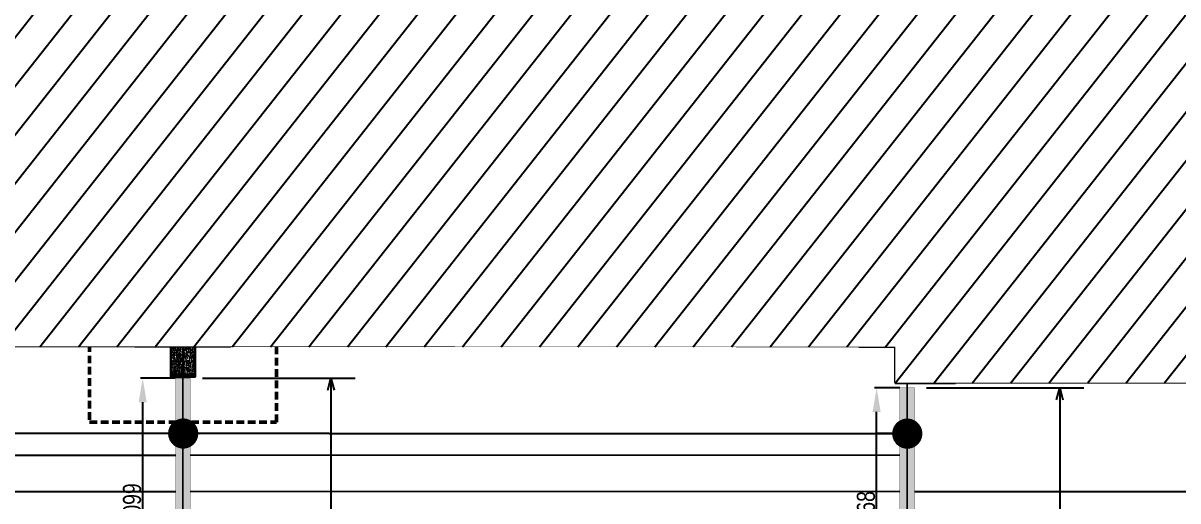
# Model space of a CAD drawing. Header units: centimetres. Extents: x -6122352 to 4157695, y -1694241 to 1947892.
# Drawn here: x 85581 to 95150, y -171514 to -167557 of the extents above; entities that cross this region are included whole.
import ezdxf
from ezdxf.xclip import XClip

# ---------------------------------------------------------------- set-up
doc = ezdxf.new("R2010")
doc.units = ezdxf.units.CM
doc.header["$MEASUREMENT"] = 0
doc.header["$XCLIPFRAME"] = 2
doc.header["$PDMODE"] = 66
doc.header["$PDSIZE"] = 100
doc.linetypes.add('DASHED2', pattern=[0.375, 0.25, -0.125])
doc.layers.add('23585-XR-AR-DAMAC PLOT LIMITS$0$1-End units', color=7, linetype='Continuous', lineweight=5, true_color=0xf8991e)
for name, color, linetype, lineweight in [('23585-XR-AR-DAMAC PLOT LIMITS$0$1-Mid units', 41, 'Continuous', 5), ('@ Foundations', 4, 'DASHED2', 50), ('A-ANNO-TEXT', 3, 'Continuous', 25), ('XR-AR-END-SETTING OUT PLAN$0$23585-XR-AR-END-GROUND FLOOR$0$A-GLAZ-SILL', 8, 'Continuous', 5), ('XR-AR-END-SETTING OUT PLAN$0$23585-XR-AR-END-GROUND FLOOR$0$A-GLAZ-WNDO', 232, 'Continuous', 9), ('XR-AR-END-SETTING OUT PLAN$0$23585-XR-AR-END-GROUND FLOOR$0$A-WALL', 7, 'Continuous', 30), ('XR-AR-END-SETTING OUT PLAN$0$23585-XR-AR-END-GROUND FLOOR$0$S-COLS', 51, 'Continuous', 40), ('XR-AR-END-SETTING OUT PLAN$0$23585-XR-AR-END-GROUND FLOOR$0$S-COLS-PATT', 8, 'Continuous', 5), ('XR-AR-MID-SETTING OUT FOR MASTER$0$23585-XR-AR-MID-GROUND FLOOR$0$$A-GLAZ-WNDO', 232, 'Continuous', 9), ('XR-AR-MID-SETTING OUT FOR MASTER$0$23585-XR-AR-MID-GROUND FLOOR$0$A-GLAZ-SILL', 8, 'Continuous', 5), ('XR-AR-MID-SETTING OUT FOR MASTER$0$23585-XR-AR-MID-GROUND FLOOR$0$A-GLAZ-WNDO', 232, 'Continuous', 9), ('XR-AR-MID-SETTING OUT FOR MASTER$0$23585-XR-AR-MID-GROUND FLOOR$0$A-WALL', 7, 'Continuous', 30), ('XR-AR-MID-SETTING OUT FOR MASTER$0$23585-XR-AR-MID-GROUND FLOOR$0$S-COLS', 51, 'Continuous', 40)]:
    doc.layers.add(name, color=color, linetype=linetype, lineweight=lineweight)
for name, color, linetype in [('@MI-REF LAYER', 7, 'Continuous'), ('@MI-TYPE-02', 6, 'Continuous'), ('B_TH_4', 7, 'Continuous'), ('XR-AR-END-SETTING OUT PLAN$0$23585-XR-AR-END-GROUND FLOOR$0$A-Flor-Strs', 1, 'Continuous'), ('XR-AR-MID-SETTING OUT FOR MASTER$0$23585-XR-AR-MID-GROUND FLOOR$0$A-Flor-Strs', 1, 'Continuous'), ('XR-AR-MID-SETTING OUT FOR MASTER$0$23585-XR-AR-MID-GROUND FLOOR$0$GS-HATCH-FLOOR TILE', 251, 'Continuous')]:
    doc.layers.add(name, color=color, linetype=linetype)
doc.styles.add('JWC 1.50MM', font='GOTHIC.TTF', dxfattribs={"width": 0.8, "height": 1.5})
doc.styles.add('Schueco-BEMSTIL', font='isocpeur.ttf', dxfattribs={"width": 0.9})
doc.dimstyles.new('JWC - 1.5', dxfattribs={"dimtxt": 1.5, "dimasz": 2, "dimexe": 0.18, "dimexo": 0.06, "dimgap": 0.09, "dimtad": 1, "dimtoh": 1, "dimdec": 0, "dimzin": 0, "dimdsep": 46, "dimtxsty": 'JWC 1.50MM', "dimcen": 0.09, "dimclrd": 1, "dimclre": 1, "dimclrt": 2, "dimadec": 0, "dimazin": 0, "dimtfac": 1, "dimtdec": 0, "dimtofl": 0, "dimtmove": 0, "dimatfit": 3, "dimfxl": 30, "dimtolj": 1, "dimtzin": 0, "dimarcsym": 0})
doc.dimstyles.new('MI- JWC-TXT-2.5 MM', dxfattribs={"dimscale": 1.5, "dimtxt": 2.5, "dimasz": 1, "dimexe": 2, "dimexo": 1, "dimgap": 1, "dimtad": 1, "dimdec": 0, "dimdsep": 46, "dimtxsty": 'Schueco-BEMSTIL', "dimblk": 'OPEN30', "dimcen": 0, "dimdle": 2, "dimclrd": 140, "dimclre": 8, "dimclrt": 40, "dimadec": 0, "dimazin": 2, "dimtfac": 1, "dimtdec": 0, "dimtix": 1, "dimtmove": 2, "dimatfit": 3, "dimldrblk": 'OPEN', "dimfxl": 2, "dimlwd": -1, "dimlwe": -1, "dimarcsym": 0})

# ---------------------------------------------------------------- blocks, each defined once
blk = doc.blocks.new('23585-XR-AR-DAMAC PLOT LIMITS')
at = {"layer": '23585-XR-AR-DAMAC PLOT LIMITS$0$1-End units', "color": 251, "true_color": 0x636466}
blk.add_lwpolyline([(496583.3281, 2768847.3183), (496565.6331, 2768863.5319), (496571.8145, 2768870.2783), (496589.5097, 2768854.0645)], close=True, dxfattribs=at)
at = {"layer": '23585-XR-AR-DAMAC PLOT LIMITS$0$1-Mid units', "color": 251, "true_color": 0x636466}
for points in [[(496579.2747, 2768842.8945), (496561.5797, 2768859.1081), (496565.6331, 2768863.5319), (496583.3281, 2768847.3183)], [(496575.2213, 2768838.4707), (496557.5263, 2768854.6843), (496561.5797, 2768859.1081), (496579.2747, 2768842.8945)]]:
    blk.add_lwpolyline(points, close=True, dxfattribs=at)
blk = doc.blocks.new('A$Cf093b529')
at = {"layer": 'A-ANNO-TEXT'}
blk.add_blockref('23585-XR-AR-DAMAC PLOT LIMITS', (-495391.9901, -2768603.4419), dxfattribs=at)
blk = doc.blocks.new('XR-AR-END-SETTING OUT PLAN$0$23585-XR-AR-END-GROUND FLOOR$0$A$C75a8815d')
at = {"layer": 'XR-AR-END-SETTING OUT PLAN$0$23585-XR-AR-END-GROUND FLOOR$0$S-COLS', "color": 252, "lineweight": 30}
blk.add_lwpolyline([(6049.8, 13227.6), (6049.8, 12227.6), (6249.8, 12227.6), (6249.8, 13227.6)], close=True, dxfattribs=at)
blk = doc.blocks.new('XR-AR-END-SETTING OUT PLAN')
at = {"layer": 'XR-AR-END-SETTING OUT PLAN$0$23585-XR-AR-END-GROUND FLOOR$0$A-Flor-Strs', "color": 8}
blk.add_lwpolyline([(3300.1, 19773.3), (3300.1, 20673.3), (9090, 20673.3)], dxfattribs=at)
at = {"layer": 'XR-AR-END-SETTING OUT PLAN$0$23585-XR-AR-END-GROUND FLOOR$0$A-GLAZ-SILL', "color": 252}
blk.add_line((3550.1, 19523.4), (8750.1, 19523.4), dxfattribs=at)
at = {"layer": 'XR-AR-END-SETTING OUT PLAN$0$23585-XR-AR-END-GROUND FLOOR$0$A-GLAZ-WNDO', "color": 252}
for p, q in [((6150.1, 19773.4), (8750.1, 19773.4)), ((7410.1, 19623.4), (7410.1, 19773.4)), ((7460.1, 19773.4), (7460.1, 19623.4)), ((8700.1, 19623.4), (8700.1, 19773.4)), ((8750.1, 19773.4), (8750.1, 19523.4)), ((8750.1, 19623.4), (6150.1, 19623.4))]:
    blk.add_line(p, q, dxfattribs=at)
blk.add_lwpolyline([(7460.1, 19723.4), (8700.1, 19723.4)], dxfattribs=at)
for points in [[(6230.1, 19563.4), (7440.1, 19563.4), (7440.1, 19613.4), (6230.1, 19613.4)], [(7520.1, 19563.4), (7440.1, 19563.4), (7440.1, 19613.4), (7520.1, 19613.4)]]:
    blk.add_lwpolyline(points, close=True, dxfattribs=at)
at = {"layer": 'XR-AR-END-SETTING OUT PLAN$0$23585-XR-AR-END-GROUND FLOOR$0$A-WALL', "color": 8}
for points in [[(9250.1, 19773.3), (8750.1, 19773.4), (8750.1, 19523.3), (9250, 19523.4)], [(9250.1, 6650), (9050.1, 6650), (9050.1, 8750), (6850.1, 8750), (6850.1, 8700), (6750.1, 8700), (6750.1, 8750), (6650.1, 8750), (6650.1, 8850), (6950.1, 8850), (6950.1, 8900), (7050.1, 8900), (7050.1, 8850), (9050.1, 8850), (9050.1, 10350), (7050.1, 10350), (7050.1, 9800), (6950.1, 9800), (6950.1, 10550), (7050.1, 10550), (7050.1, 10450), (9050.1, 10450), (9049.9, 19523.4), (9250, 19523.4)]]:
    blk.add_lwpolyline(points, close=True, dxfattribs=at)
at = {"layer": 'XR-AR-END-SETTING OUT PLAN$0$23585-XR-AR-END-GROUND FLOOR$0$S-COLS-PATT', "color": 8}
blk.add_blockref('XR-AR-END-SETTING OUT PLAN$0$23585-XR-AR-END-GROUND FLOOR$0$A$C75a8815d', (3000.1, 5500), dxfattribs=at)
blk = doc.blocks.new('END UNIT')
at = {"xscale": 0.001, "yscale": 0.001, "zscale": 0.001}
blk.add_blockref('XR-AR-END-SETTING OUT PLAN', (-9.1502, 0), dxfattribs=at)
blk = doc.blocks.new('XR-AR-MID-SETTING OUT FOR MASTER$0$23585-XR-AR-MID-GROUND FLOOR$0$945-4P-1-101-GROUND FLOOR PLAN$0$XR-MIDDLE-GROUND FLOOR PLAN$0$A$C446944C1')
at = {"layer": 'XR-AR-MID-SETTING OUT FOR MASTER$0$23585-XR-AR-MID-GROUND FLOOR$0$A-GLAZ-SILL', "color": 252}
blk.add_line((0, 0), (5.2, 0), dxfattribs=at)
for points in [[(2.2081, -0.0228), (2.2081, -0.1242), (2.0938, -0.0735), (2.2081, -0.0228)], [(2.9919, -0.0228), (2.9919, -0.1242), (3.1062, -0.0735), (2.9919, -0.0228)]]:
    blk.add_lwpolyline(points, dxfattribs=at)
at = {"layer": 'XR-AR-MID-SETTING OUT FOR MASTER$0$23585-XR-AR-MID-GROUND FLOOR$0$A-GLAZ-WNDO', "color": 252}
for p, q in [((5.2, 0.25), (0, 0.25)), ((0, 0.25), (0, 0)), ((0.05, 0.1), (0.05, 0.25)), ((1.285, 0.25), (1.285, 0.1)), ((1.335, 0.1), (1.335, 0.25)), ((3.865, 0.1), (3.865, 0.25)), ((3.915, 0.25), (3.915, 0.1)), ((5.15, 0.1), (5.15, 0.25)), ((5.2, 0.25), (5.2, 0)), ((0, 0.1), (2.6, 0.1)), ((5.2, 0.1), (2.6, 0.1))]:
    blk.add_line(p, q, dxfattribs=at)
for points in [[(1.285, 0.2), (0.05, 0.2)], [(3.915, 0.2), (5.15, 0.2)]]:
    blk.add_lwpolyline(points, dxfattribs=at)
for points in [[(1.225, 0.04), (1.305, 0.04), (1.305, 0.09), (1.225, 0.09)], [(2.52, 0.04), (1.305, 0.04), (1.305, 0.09), (2.52, 0.09)], [(2.6, 0.04), (2.52, 0.04), (2.52, 0.09), (2.6, 0.09)], [(2.6, 0.04), (2.68, 0.04), (2.68, 0.09), (2.6, 0.09)], [(2.68, 0.04), (3.895, 0.04), (3.895, 0.09), (2.68, 0.09)], [(3.975, 0.04), (3.895, 0.04), (3.895, 0.09), (3.975, 0.09)]]:
    blk.add_lwpolyline(points, close=True, dxfattribs=at)
blk = doc.blocks.new('XR-AR-MID-SETTING OUT FOR MASTER$0$23585-XR-AR-MID-GROUND FLOOR$0$A$C08698786')
at = {"layer": 'XR-AR-MID-SETTING OUT FOR MASTER$0$23585-XR-AR-MID-GROUND FLOOR$0$S-COLS', "color": 252, "lineweight": 30}
for points in [[(5900, 19472.7), (5900, 18772.7), (6100, 18772.7), (6100, 19472.7)], [(-100.1, 18727.6), (-100.1, 17727.6), (99.9, 17727.6), (99.9, 18727.6)]]:
    blk.add_lwpolyline(points, close=True, dxfattribs=at)
blk = doc.blocks.new('XR-AR-MID-SETTING OUT FOR MASTER')
h = blk.add_hatch()
h.set_pattern_fill('AR-CONC', color=8, scale=0.2, angle=90)
h.set_pattern_definition([(140, (-1262400.084, -115249.566), (3.1878171, 36.4369338), [3.81, -41.91]), (85, (-1262400.084, -115249.566), (-38.211369, -7.0486843), [3.048, -33.5281168]), (190.4514447, (-1262399.82, -115246.53), (-35.0235504, 29.3882494), [3.2380018, -35.6180489]), (136.1842, (-1262410.244, -115249.566), (8.4084656, 54.2158082), [5.715, -62.865]), (186.6355576, (-1262409.543, -115245.05), (-49.485225, 47.4808268), [4.8570046, -53.4271216]), (81.184151, (-1262410.244, -115249.566), (-49.485225, 47.4808268), [4.5719934, -50.2919464]), (111, (-1262407.704, -115244.486), (20.45303964, 30.32287825), [3.81, -41.91]), (56, (-1262407.704, -115244.486), (-36.8375932, 12.3604057), [3.048, -33.528]), (161.451445, (-1262406, -115241.96), (-16.3845538, 42.6832839), [3.2380018, -35.6179875]), (127.5, (-1262400.084, -115249.566), (-16.91100777, 0.61772065), [0, -33.1216, 0, -34.036, 0, -33.655]), (97.5, (-1262400.084, -115249.566), (-20.03611496, 13.3639325), [0, -19.4056, 0, -32.3596, 0, -12.827]), (57.5, (-1262400.084, -115260.894), (1.1457488, 27.11811903), [0, -12.7, 0, -39.624, 0, -52.578]), (47.5, (-1262400.084, -115265.974), (-5.0852982, 29.62583628), [0, -16.51, 0, -26.3144, 0, -37.338])])
h.paths.add_polyline_path([(6000, 19702.7), (5900, 19702.7), (5900, 19472.8), (6000, 19472.8)])
h.paths.add_polyline_path([(6100, 19702.7), (6000, 19702.7), (6000, 19472.8), (6100, 19472.8)])
for points in [[(6100, 19702.7), (6100, 19722.7), (5900, 19722.7), (5900, 19702.7)], [(5900, 19472.7), (5900, 19702.7), (6100, 19702.7), (6100, 19472.8)]]:
    blk.add_lwpolyline(points)
at = {"layer": 'XR-AR-MID-SETTING OUT FOR MASTER$0$23585-XR-AR-MID-GROUND FLOOR$0$A-Flor-Strs', "color": 8}
for p, q in [((60.1, 20672.9), (5940, 20672.7)), ((60, 20372.9), (5940, 20372.7))]:
    blk.add_line(p, q, dxfattribs=at)
at = {"layer": 'XR-AR-MID-SETTING OUT FOR MASTER$0$23585-XR-AR-MID-GROUND FLOOR$0$A-WALL', "color": 8}
for points in [[(100, 19472.7), (-100, 19472.7), (-100, 5500), (100, 5500), (100, 8850.1), (1100, 8850.1), (1100, 8950.1), (100, 8950.1), (100, 10950), (2100, 10950), (2100, 9950.1), (2200, 9950.1), (2200.1, 11150), (2100.1, 11150), (2100, 11050), (100, 11050)], [(100, 19472.7), (400, 19472.7), (400, 19222.7), (100, 19222.7)], [(5900, 19472.7), (6100, 19472.7), (6100, 5500.2), (5900, 5500.2), (5900, 14852.7), (5500.1, 14852.7), (5500.1, 14952.7), (5900, 14952.7)], [(5600, 19472.7), (5900, 19472.7), (5900, 19222.7), (5600, 19222.7)]]:
    blk.add_lwpolyline(points, close=True, dxfattribs=at)
at = {"layer": 'XR-AR-MID-SETTING OUT FOR MASTER$0$23585-XR-AR-MID-GROUND FLOOR$0$$A-GLAZ-WNDO', "color": 8, "xscale": -1000, "yscale": 1000, "zscale": 1000}
blk.add_blockref('XR-AR-MID-SETTING OUT FOR MASTER$0$23585-XR-AR-MID-GROUND FLOOR$0$945-4P-1-101-GROUND FLOOR PLAN$0$XR-MIDDLE-GROUND FLOOR PLAN$0$A$C446944C1', (5600, 19222.7), dxfattribs=at)
at = {"layer": 'XR-AR-MID-SETTING OUT FOR MASTER$0$23585-XR-AR-MID-GROUND FLOOR$0$GS-HATCH-FLOOR TILE', "color": 8}
blk.add_blockref('XR-AR-MID-SETTING OUT FOR MASTER$0$23585-XR-AR-MID-GROUND FLOOR$0$A$C08698786', (0, 0), dxfattribs=at)
blk = doc.blocks.new('MID UNIT')
at = {"xscale": 0.001, "yscale": 0.001, "zscale": 0.001}
blk.add_blockref('XR-AR-MID-SETTING OUT FOR MASTER', (0, 0), dxfattribs=at)
blk = doc.blocks.new('TH_4')
blk.add_blockref('END UNIT', (495802.3054, 2769130.5141))
blk.add_blockref('MID UNIT', (495802.3054, 2769130.5141))
at = {"xscale": -1}
blk.add_blockref('MID UNIT', (495814.3054, 2769130.5141), dxfattribs=at)
blk = doc.blocks.new('23585-XR-AR-MALDIVE-3$0$TH_4')
at = {"layer": 'B_TH_4', "xscale": 1.000039184446315, "yscale": 1.000039184446315, "zscale": 1.000039184446315}
blk.add_blockref('TH_4', (-19.4274, -108.5069), dxfattribs=at)
at = {"layer": '@ Foundations', "linetype": 'DASHED2', "ltscale": 0.25}
for points in [[(495807.5304, 2769148.5624), (495809.0804, 2769148.5624), (495809.0804, 2769150.6124), (495807.5304, 2769150.6124)], [(495800.9554, 2769144.3068), (495803.6554, 2769144.3068), (495803.6554, 2769149.6568), (495800.9554, 2769149.6568)]]:
    blk.add_lwpolyline(points, close=True, dxfattribs=at)
blk = doc.blocks.new('_Dot')
at = {"color": 0, "linetype": 'ByBlock', "lineweight": -2}
blk.add_line((-0.5, 0), (-1, 0), dxfattribs=at)
at = {"color": 0, "linetype": 'ByBlock', "const_width": 0.5}
blk.add_lwpolyline([(-0.25, 0, 1), (0.25, 0, 1)], format="xyb", close=True, dxfattribs=at)
blk = doc.blocks.new('_Open30')
at = {"color": 0, "linetype": 'ByBlock', "lineweight": -2}
for p, q in [((-1, 0.268), (0, 0)), ((0, 0), (-1, -0.268)), ((0, 0), (-1, 0))]:
    blk.add_line(p, q, dxfattribs=at)
blk = doc.blocks.new('*D3682')
at = {"layer": '@MI-TYPE-02', "color": 8, "transparency": 16777216}
for p, q in [((-4199.4, -12259.9), (-4199.4, -13526.2)), ((-11.1, -12260.7), (-11.1, -13526.2))]:
    blk.add_line(p, q, dxfattribs=at)
at = {"layer": '@MI-TYPE-02', "color": 140, "transparency": 16777216}
blk.add_line((-111.1, -13326.2), (-4099.4, -13326.2), dxfattribs=at)
at = {"layer": 'Defpoints', "color": 0, "transparency": 16777216}
for p in [(-4199.4, -12159.9), (-11.1, -12160.7), (-4199.4, -13326.2)]:
    blk.add_point(p, dxfattribs=at)
at = {"layer": '@MI-TYPE-02', "color": 140, "transparency": 16777216, "xscale": 100, "yscale": 100, "zscale": 100, "rotation": 180}
blk.add_blockref('_Open30', (-4199.4, -13326.2), dxfattribs=at)
at = {"layer": '@MI-TYPE-02', "color": 140, "transparency": 16777216, "xscale": 100, "yscale": 100, "zscale": 100}
blk.add_blockref('_Open30', (-11.1, -13326.2), dxfattribs=at)
at = {"layer": '@MI-TYPE-02', "color": 40, "transparency": 16777216, "insert": (-2105.2, -13101.2), "char_height": 250, "attachment_point": 5, "style": 'Schueco-BEMSTIL'}
blk.add_mtext('4188', dxfattribs=at)
blk = doc.blocks.new('_Open')
at = {"color": 0, "linetype": 'ByBlock', "lineweight": -2}
for p, q in [((-1, 0.2), (0, 0)), ((-1, -0.2), (0, 0)), ((0, 0), (-1, 0))]:
    blk.add_line(p, q, dxfattribs=at)
blk = doc.blocks.new('*D3686')
at = {"layer": '@MI-TYPE-02', "color": 8, "transparency": 16777216}
for p, q in [((-4206.7, -18260), (-4206.7, -19565)), ((-90.3, -18260.9), (-90.3, -19565))]:
    blk.add_line(p, q, dxfattribs=at)
at = {"layer": '@MI-TYPE-02', "color": 140, "transparency": 16777216}
blk.add_line((-190.3, -19365), (-4106.7, -19365), dxfattribs=at)
at = {"layer": 'Defpoints', "color": 0, "transparency": 16777216}
for p in [(-4206.7, -18160), (-90.3, -18160.9), (-4206.7, -19365)]:
    blk.add_point(p, dxfattribs=at)
at = {"layer": '@MI-TYPE-02', "color": 140, "transparency": 16777216, "xscale": 100, "yscale": 100, "zscale": 100, "rotation": 180}
blk.add_blockref('_Open30', (-4206.7, -19365), dxfattribs=at)
at = {"layer": '@MI-TYPE-02', "color": 140, "transparency": 16777216, "xscale": 100, "yscale": 100, "zscale": 100}
blk.add_blockref('_Open30', (-90.3, -19365), dxfattribs=at)
at = {"layer": '@MI-TYPE-02', "color": 40, "transparency": 16777216, "insert": (-2148.5, -19140), "char_height": 250, "attachment_point": 5, "style": 'Schueco-BEMSTIL'}
blk.add_mtext('4116', dxfattribs=at)
blk = doc.blocks.new('*D3681')
at = {"color": 1, "lineweight": -2, "transparency": 16777216}
for p, q in [((-2110.2, -12095), (-2110.2, -11748.3)), ((-1910.2, -11766.3), (-211, -11766.3)), ((-11, -12034.6), (-11, -11748.3))]:
    blk.add_line(p, q, dxfattribs=at)
at = {"color": 1, "transparency": 16777216}
for points in [[(-1910.2, -11733), (-1910.2, -11799.7), (-2110.2, -11766.3)], [(-211, -11733), (-211, -11799.7), (-11, -11766.3)]]:
    blk.add_solid(points, dxfattribs=at)
at = {"layer": 'Defpoints', "color": 0, "transparency": 16777216}
for p in [(-11, -11766.3), (-11, -12040.6), (-2110.2, -12101)]:
    blk.add_point(p, dxfattribs=at)
at = {"color": 2, "transparency": 16777216, "insert": (-1060.6, -11678.6), "char_height": 150, "attachment_point": 5, "style": 'JWC 1.50MM'}
blk.add_mtext('\\A1;2099', dxfattribs=at)
blk = doc.blocks.new('*D3685')
at = {"color": 1, "lineweight": -2, "transparency": 16777216}
for p, q in [((-2158.5, -18039.4), (-2158.5, -17829.8)), ((-1958.5, -17847.8), (-290.2, -17847.8)), ((-90.2, -18039), (-90.2, -17829.8))]:
    blk.add_line(p, q, dxfattribs=at)
at = {"color": 1, "transparency": 16777216}
for points in [[(-1958.5, -17814.5), (-1958.5, -17881.1), (-2158.5, -17847.8)], [(-290.2, -17814.5), (-290.2, -17881.1), (-90.2, -17847.8)]]:
    blk.add_solid(points, dxfattribs=at)
at = {"layer": 'Defpoints', "color": 0, "transparency": 16777216}
for p in [(-90.2, -17847.8), (-2158.5, -18045.4), (-90.2, -18045)]:
    blk.add_point(p, dxfattribs=at)
at = {"color": 2, "transparency": 16777216, "insert": (-1124.4, -17760), "char_height": 150, "attachment_point": 5, "style": 'JWC 1.50MM'}
blk.add_mtext('\\A1;2068', dxfattribs=at)
blk = doc.blocks.new('G6-Partition Walls')
at = {"layer": '@MI-TYPE-02'}
h = blk.add_hatch(color=256, dxfattribs=at)
h.dxf.hatch_style = 1
h.paths.add_polyline_path([(-11.1, -41), (-11.1, -161), (-4199.3, -161.9), (-4199.4, -41.9)])
h.paths.add_polyline_path([(210.5, -6040.2), (210.5, -6160.2), (-4207.6, -6161.7), (-4207.6, -6041.7)])
h.paths.add_polyline_path([(-11.1, -12160.7), (-11, -12040.7), (-4199.3, -12039.9), (-4199.4, -12159.9)])
h.paths.add_polyline_path([(-90.3, -18160.9), (-90.2, -18040.9), (-4206.7, -18040), (-4206.7, -18160)])
at = {"layer": '@MI-TYPE-02', "const_width": 2.5}
for points in [[(-11.1, -12160.7), (-11, -12040.7), (-4199.3, -12039.9), (-4199.4, -12159.9)], [(-90.3, -18160.9), (-90.2, -18040.9), (-4206.7, -18040), (-4206.7, -18160)]]:
    blk.add_lwpolyline(points, close=True, dxfattribs=at)
at = {"color": 94}
for base, p1, p2, picture, middle in [((-11, -11766.3), (-2110.2, -12101), (-11, -12040.6), '*D3681', (-1060.6, -11678.6)), ((-90.2, -17847.8), (-2158.5, -18045.4), (-90.2, -18045), '*D3685', (-1124.4, -17760))]:
    dim = blk.add_linear_dim(base=base, p1=p1, p2=p2, dimstyle='JWC - 1.5', dxfattribs=at)
    dim.commit()
    dim.dimension.update_dxf_attribs({"geometry": picture, "text_midpoint": middle})
at = {"layer": '@MI-TYPE-02'}
for base, p1, p2, picture, middle in [((-4199.4, -13326.2), (-11.1, -12160.7), (-4199.4, -12159.9), '*D3682', (-2105.2, -13101.2)), ((-4206.7, -19365), (-90.3, -18160.9), (-4206.7, -18160), '*D3686', (-2148.5, -19140))]:
    dim = blk.add_linear_dim(base=base, p1=p1, p2=p2, dimstyle='MI- JWC-TXT-2.5 MM', dxfattribs=at)
    dim.commit()
    dim.dimension.update_dxf_attribs({"geometry": picture, "text_midpoint": middle})

msp = doc.modelspace()

# ---------------------------------------------------------------- block references
at = {"layer": '@MI-REF LAYER', "xscale": 1000, "yscale": 1000, "zscale": 1000, "rotation": 312.4882903633292}
msp.add_blockref('A$Cf093b529', (-891608.73293, 539022.72011), dxfattribs=at)

# ---------------------------------------------------------------- next in the draw order: block references
at = {"layer": '@MI-REF LAYER'}
ref = msp.add_blockref('23585-XR-AR-MALDIVE-3$0$TH_4', (496387983.13805, 2768891476.40003), dxfattribs=dict(at, xscale=1000, yscale=1000, zscale=1000, rotation=179.9898040462887))
XClip(ref).set_block_clipping_path([(495793.1983331204, 2769154.4143530317), (495793.2172451443, 2769130.5147732692), (495835.3551904894, 2769130.5144566512), (495835.3553965106, 2769154.4534311658), (495826.2939831605, 2769154.4143751008), (495820.2938442621, 2769154.4144850681), (495814.2939794599, 2769154.41430012), (495808.2939721677, 2769154.4142626277), (495802.2939673355, 2769154.4142251369)])

# ---------------------------------------------------------------- next in the draw order: block references
at = {"layer": '@MI-REF LAYER', "extrusion": (-2.03098e-12, -6.92406e-09, 1), "xscale": -250, "yscale": 250, "zscale": 250, "rotation": 179.9383188470893}
for p in [(86907.79365, -170956.23366, -22.45904), (92907.79839, -170957.26389, -22.45904)]:
    msp.add_blockref('_Dot', p, dxfattribs=at)

# ---------------------------------------------------------------- next in the draw order: wipeouts: each hides what was drawn before it
at = {"color": 10}
msp.add_wipeout([(62759.60346, -156259.19746), (62757.29822, -170533.02871), (69005.67211, -170538.33469), (69005.68011, -170233.51101), (92807.11389, -170238.81378), (92807.06058, -170538.39232), (99057.17158, -170539.50455), (99059.24789, -156265.65709), (62759.60425, -156254.73668)], dxfattribs=at).dxf.layer = '@MI-REF LAYER'

# ---------------------------------------------------------------- next in the draw order: hatches: boundary and pattern name
at = {"layer": '@MI-REF LAYER', "transparency": 33554508}
h = msp.add_hatch(dxfattribs=at)
h.set_pattern_fill('ANSI31', color=256, scale=2000, angle=186.72236)
h.paths.add_polyline_path([(62759.60425, -156254.73676), (62755.51561, -170533.02842), (69005.67576, -170534.03783), (69005.93098, -170233.48086), (92806.86296, -170238.81372), (92806.76133, -170538.3761), (99057.17158, -170539.48841), (99059.32244, -156265.65711)])

# ---------------------------------------------------------------- next in the draw order: linework, layer by layer
at = {"layer": '@MI-REF LAYER', "const_width": 5}
msp.add_lwpolyline([(62759.60425, -156254.73676), (62755.51561, -170533.02842), (69005.67576, -170534.03783), (69005.93098, -170233.48086), (92806.86296, -170238.81372), (92806.76133, -170538.3761), (99057.17158, -170539.48841), (99059.32244, -156265.65711)], close=True, dxfattribs=at)
at = {"layer": '@MI-REF LAYER', "linetype": 'DASHED2', "extrusion": (3.92215e-12, 7.46019e-09, 1), "elevation": -22.4615}
msp.add_lwpolyline([(92906.90809, -170960.26011), (84192.49478, -170955.15428), (83687.41298, -170217.92528)], dxfattribs=at)

# ---------------------------------------------------------------- next in the draw order: block references
at = {"layer": '@MI-TYPE-02', "rotation": 89.9898100330467}
msp.add_blockref('G6-Partition Walls', (74806.11367, -170484.55301), dxfattribs=at)

doc.saveas('drawing.dxf')
